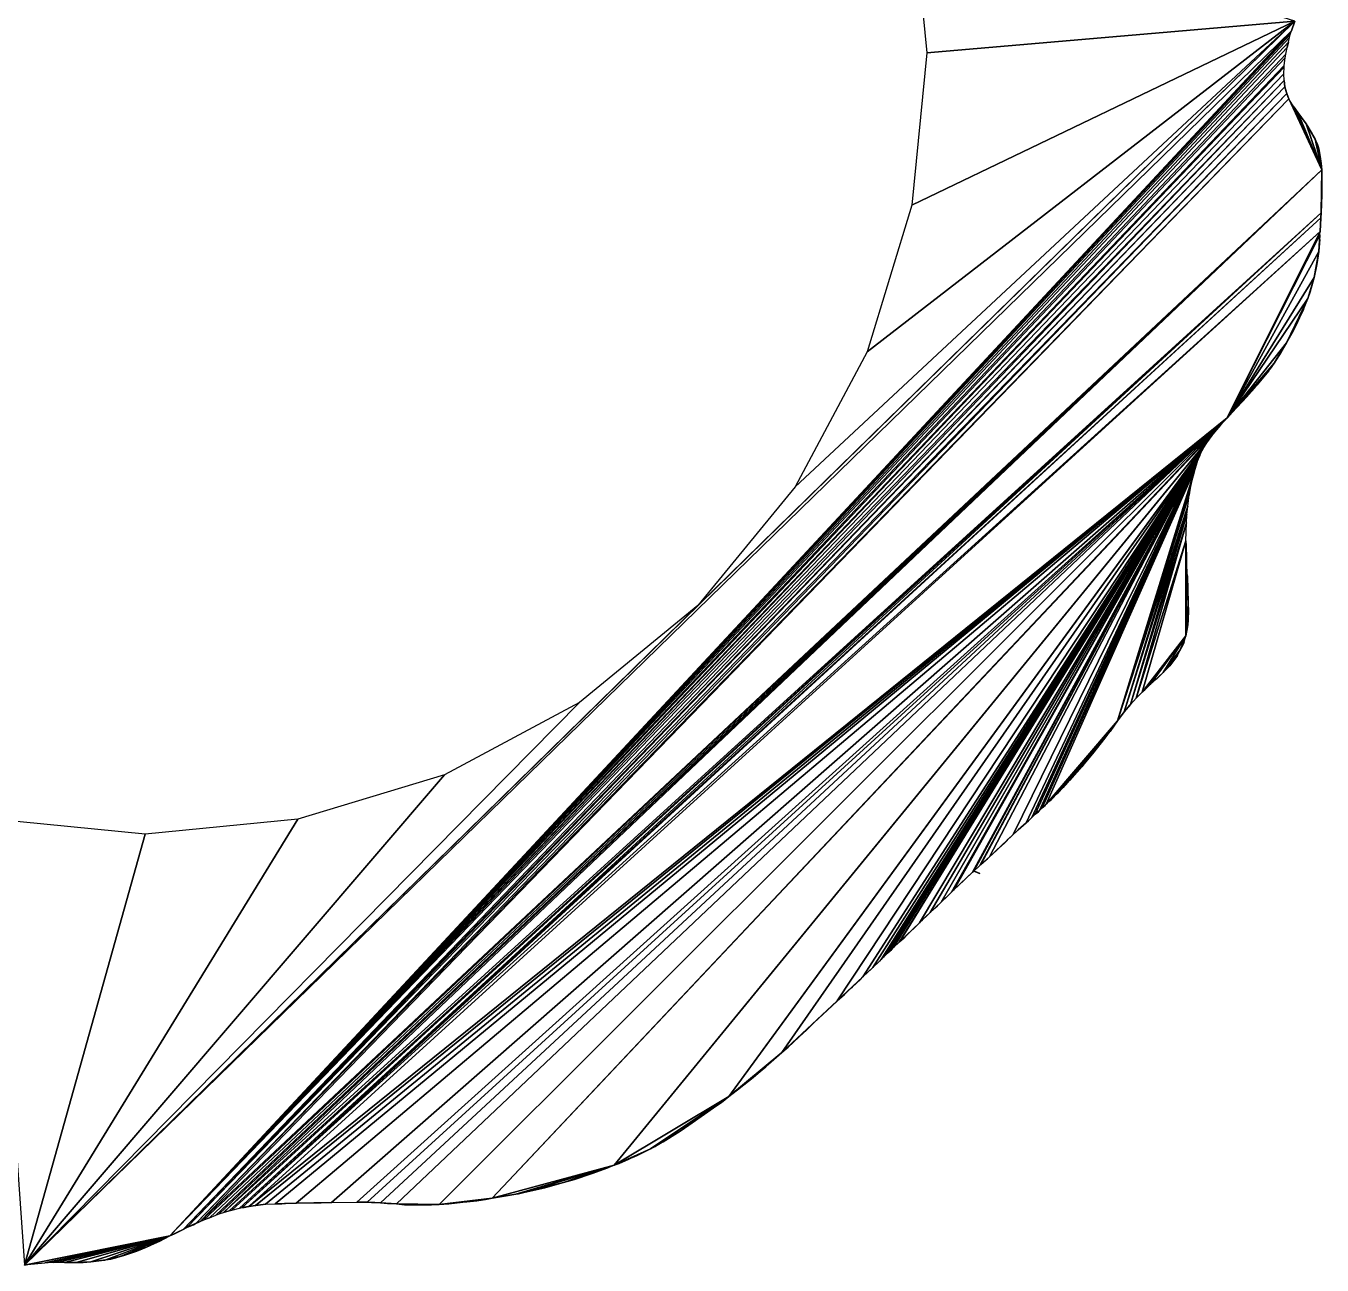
# Model space of a CAD drawing. Extents: x -96 to 94, y -97 to 94.
# Drawn here: x -9.5 to 93.4, y -96.2 to 2.1 of the extents above; entities that cross this region are included whole.
import ezdxf

# ---------------------------------------------------------------- set-up
doc = ezdxf.new("R2010")
doc.units = 0

msp = doc.modelspace()

# ---------------------------------------------------------------- linework, layer by layer
for points in [[(91.19, 2.52, 86), (60.81, 12.1, 86), (62, 0, 86)], [(-9.59, -96.18, 86), (90.93, 1.74, 86), (91.19, 2.52, 86)], [(-9.59, -96.18, 86), (91.19, 2.52, 86), (43.84, -43.84, 86)], [(91.19, 2.52, 86), (51.55, -34.45, 86), (43.84, -43.84, 86)], [(91.19, 2.52, 86), (57.28, -23.73, 86), (51.55, -34.45, 86)], [(91.19, 2.52, 86), (60.81, -12.1, 86), (57.28, -23.73, 86)], [(91.19, 2.52, 86), (62, 0, 86), (60.81, -12.1, 86)], [(90.93, 1.74, 86), (91.11, 2.28, 86), (91.19, 2.52, 86)], [(-9.59, -96.18, 86), (1.95, -93.87, 86), (90.93, 1.74, 86)], [(1.95, -93.87, 86), (90.89, 1.62, 86), (90.93, 1.74, 86)], [(1.95, -93.87, 86), (90.84, 1.46, 86), (90.89, 1.62, 86)], [(1.95, -93.87, 86), (90.78, 1.22, 86), (90.84, 1.46, 86)], [(1.95, -93.87, 86), (90.69, 0.85, 86), (90.78, 1.22, 86)], [(1.95, -93.87, 86), (90.59, 0.42, 86), (90.69, 0.85, 86)], [(1.95, -93.87, 86), (90.48, -0.1, 86), (90.59, 0.42, 86)], [(90.59, 0.42, 86), (90.65, 0.67, 86), (90.69, 0.85, 86)], [(1.95, -93.87, 86), (90.43, -0.4, 86), (90.48, -0.1, 86)], [(1.95, -93.87, 86), (90.36, -1, 86), (90.43, -0.4, 86)], [(1.95, -93.87, 86), (90.35, -1.15, 86), (90.36, -1, 86)], [(1.95, -93.87, 86), (90.32, -1.67, 86), (90.35, -1.15, 86)], [(1.95, -93.87, 86), (90.34, -2.19, 86), (90.32, -1.67, 86)], [(1.95, -93.87, 86), (2.99, -93.36, 86), (90.34, -2.19, 86)], [(2.99, -93.36, 86), (90.41, -2.71, 86), (90.34, -2.19, 86)], [(2.99, -93.36, 86), (3.29, -93.21, 86), (90.41, -2.71, 86)], [(3.29, -93.21, 86), (90.55, -3.23, 86), (90.41, -2.71, 86)], [(90.41, -2.71, 86), (90.37, -2.41, 86), (90.34, -2.19, 86)], [(90.55, -3.23, 86), (90.51, -3.08, 86), (90.41, -2.71, 86)], [(3.29, -93.21, 86), (4.04, -92.86, 86), (90.55, -3.23, 86)], [(4.04, -92.86, 86), (90.72, -3.65, 86), (90.55, -3.23, 86)], [(4.04, -92.86, 86), (4.34, -92.72, 86), (90.72, -3.65, 86)], [(4.34, -92.72, 86), (93.34, -9.28, 86), (90.72, -3.65, 86)], [(90.72, -3.65, 86), (90.68, -3.54, 86), (90.55, -3.23, 86)], [(93.34, -9.28, 86), (90.77, -3.76, 86), (90.72, -3.65, 86)], [(93.34, -9.28, 86), (91.12, -4.29, 86), (90.77, -3.76, 86)], [(91.43, -4.74, 86), (91.34, -4.61, 86), (91.12, -4.29, 86)], [(93.34, -9.28, 86), (91.43, -4.74, 86), (91.12, -4.29, 86)], [(92.1, -5.65, 86), (91.83, -5.26, 86), (91.43, -4.74, 86)], [(93.34, -9.28, 86), (92.1, -5.65, 86), (91.43, -4.74, 86)], [(92.82, -6.85, 86), (92.24, -5.84, 86), (92.1, -5.65, 86)], [(93.34, -9.28, 86), (92.82, -6.85, 86), (92.1, -5.65, 86)], [(92.82, -6.85, 86), (92.58, -6.37, 86), (92.24, -5.84, 86)], [(93.07, -7.52, 86), (92.96, -7.19, 86), (92.82, -6.85, 86)], [(93.34, -9.28, 86), (93.07, -7.52, 86), (92.82, -6.85, 86)], [(93.07, -7.52, 86), (93.04, -7.41, 86), (92.96, -7.19, 86)], [(93.22, -8.23, 86), (93.1, -7.63, 86), (93.07, -7.52, 86)], [(93.34, -9.28, 86), (93.22, -8.23, 86), (93.07, -7.52, 86)], [(93.22, -8.23, 86), (93.18, -7.93, 86), (93.1, -7.63, 86)], [(93.29, -8.79, 86), (93.27, -8.44, 86), (93.22, -8.23, 86)], [(93.34, -9.28, 86), (93.29, -8.79, 86), (93.22, -8.23, 86)], [(93.34, -9.28, 86), (93.32, -8.98, 86), (93.29, -8.79, 86)], [(4.34, -92.72, 86), (4.63, -92.6, 86), (93.34, -9.28, 86)], [(4.63, -92.6, 86), (5.08, -92.42, 86), (93.34, -9.28, 86)], [(5.08, -92.42, 86), (5.6, -92.21, 86), (93.34, -9.28, 86)], [(5.6, -92.21, 86), (5.87, -92.12, 86), (93.34, -9.28, 86)], [(5.87, -92.12, 86), (6.21, -92.01, 86), (93.34, -9.28, 86)], [(6.21, -92.01, 86), (93.29, -12.71, 86), (93.34, -9.28, 86)], [(93.29, -12.71, 86), (93.35, -10.54, 86), (93.34, -9.28, 86)], [(93.35, -9.93, 86), (93.34, -9.5, 86), (93.34, -9.28, 86)], [(93.35, -10.54, 86), (93.35, -9.93, 86), (93.34, -9.28, 86)], [(93.35, -10.54, 86), (93.36, -10.24, 86), (93.35, -9.93, 86)], [(93.29, -12.71, 86), (93.35, -11.21, 86), (93.35, -10.54, 86)], [(93.29, -12.71, 86), (93.35, -11.28, 86), (93.35, -11.21, 86)], [(93.29, -12.71, 86), (93.32, -12.32, 86), (93.35, -11.28, 86)], [(93.35, -11.21, 86), (93.35, -11.06, 86), (93.35, -10.54, 86)], [(6.21, -92.01, 86), (6.65, -91.87, 86), (93.29, -12.71, 86)], [(6.65, -91.87, 86), (6.86, -91.81, 86), (93.29, -12.71, 86)], [(6.86, -91.81, 86), (7.47, -91.66, 86), (93.29, -12.71, 86)], [(7.47, -91.66, 86), (93.27, -13.09, 86), (93.29, -12.71, 86)], [(7.47, -91.66, 86), (7.69, -91.62, 86), (93.27, -13.09, 86)], [(7.69, -91.62, 86), (93.21, -14.19, 86), (93.27, -13.09, 86)], [(93.21, -14.19, 86), (93.24, -13.66, 86), (93.27, -13.09, 86)], [(93.27, -13.09, 86), (93.28, -12.97, 86), (93.29, -12.71, 86)], [(7.69, -91.62, 86), (8.21, -91.53, 86), (93.21, -14.19, 86)], [(8.21, -91.53, 86), (85.82, -28.97, 86), (93.21, -14.19, 86)], [(85.82, -28.97, 86), (93.19, -14.44, 86), (93.21, -14.19, 86)], [(93.21, -14.19, 86), (93.24, -13.86, 86), (93.24, -13.66, 86)], [(85.82, -28.97, 86), (93.1, -15.76, 86), (93.19, -14.44, 86)], [(93.1, -15.76, 86), (93.18, -14.81, 86), (93.19, -14.44, 86)], [(93.1, -15.76, 86), (93.12, -15.61, 86), (93.18, -14.81, 86)], [(85.82, -28.97, 86), (92.73, -17.84, 86), (93.1, -15.76, 86)], [(92.73, -17.84, 86), (92.95, -16.8, 86), (93.1, -15.76, 86)], [(92.95, -16.8, 86), (93.02, -16.37, 86), (93.1, -15.76, 86)], [(92.73, -17.84, 86), (92.74, -17.82, 86), (92.95, -16.8, 86)], [(85.82, -28.97, 86), (92.23, -19.49, 86), (92.73, -17.84, 86)], [(92.23, -19.49, 86), (92.49, -18.68, 86), (92.73, -17.84, 86)], [(92.49, -18.68, 86), (92.73, -17.85, 86), (92.73, -17.84, 86)], [(85.82, -28.97, 86), (90.53, -23.01, 86), (92.23, -19.49, 86)], [(90.53, -23.01, 86), (91.57, -21.04, 86), (92.23, -19.49, 86)], [(91.57, -21.04, 86), (91.88, -20.37, 86), (92.23, -19.49, 86)], [(92.23, -19.49, 86), (92.43, -18.89, 86), (92.49, -18.68, 86)], [(92.23, -19.49, 86), (92.33, -19.2, 86), (92.43, -18.89, 86)], [(91.57, -21.04, 86), (91.85, -20.43, 86), (91.88, -20.37, 86)], [(90.53, -23.01, 86), (91.06, -22.09, 86), (91.57, -21.04, 86)], [(91.06, -22.09, 86), (91.44, -21.35, 86), (91.57, -21.04, 86)], [(91.06, -22.09, 86), (91.21, -21.81, 86), (91.44, -21.35, 86)], [(90.53, -23.01, 86), (90.65, -22.82, 86), (91.06, -22.09, 86)], [(85.82, -28.97, 86), (89.56, -24.63, 86), (90.53, -23.01, 86)], [(89.56, -24.63, 86), (90.12, -23.75, 86), (90.53, -23.01, 86)], [(90.12, -23.75, 86), (90.21, -23.6, 86), (90.53, -23.01, 86)], [(85.82, -28.97, 86), (89.24, -25.08, 86), (89.56, -24.63, 86)], [(89.24, -25.08, 86), (89.38, -24.89, 86), (89.56, -24.63, 86)], [(89.56, -24.63, 86), (89.7, -24.43, 86), (90.12, -23.75, 86)], [(85.82, -28.97, 86), (89.13, -25.23, 86), (89.24, -25.08, 86)], [(85.82, -28.97, 86), (88.18, -26.38, 86), (89.13, -25.23, 86)], [(88.18, -26.38, 86), (88.48, -26.05, 86), (89.13, -25.23, 86)], [(85.82, -28.97, 86), (88.03, -26.58, 86), (88.18, -26.38, 86)], [(85.82, -28.97, 86), (87.53, -27.13, 86), (88.03, -26.58, 86)], [(85.82, -28.97, 86), (87.41, -27.28, 86), (87.53, -27.13, 86)], [(8.21, -91.53, 86), (8.73, -91.45, 86), (85.82, -28.97, 86)], [(8.73, -91.45, 86), (9.53, -91.36, 86), (85.82, -28.97, 86)], [(9.53, -91.36, 86), (10.3, -91.31, 86), (85.82, -28.97, 86)], [(10.3, -91.31, 86), (11.96, -91.26, 86), (85.82, -28.97, 86)], [(11.96, -91.26, 86), (14.78, -91.21, 86), (85.82, -28.97, 86)], [(14.78, -91.21, 86), (16.78, -91.19, 86), (85.82, -28.97, 86)], [(16.78, -91.19, 86), (17.61, -91.19, 86), (85.82, -28.97, 86)], [(17.61, -91.19, 86), (18.65, -91.24, 86), (85.82, -28.97, 86)], [(18.65, -91.24, 86), (19.93, -91.33, 86), (85.82, -28.97, 86)], [(19.93, -91.33, 86), (23.31, -91.37, 86), (85.82, -28.97, 86)], [(23.31, -91.37, 86), (27.52, -90.87, 86), (85.82, -28.97, 86)], [(27.52, -90.87, 86), (85.29, -29.55, 86), (85.82, -28.97, 86)], [(27.52, -90.87, 86), (84.83, -30.09, 86), (85.29, -29.55, 86)], [(84.83, -30.09, 86), (85.18, -29.68, 86), (85.29, -29.55, 86)], [(27.52, -90.87, 86), (37.2, -88.26, 86), (84.83, -30.09, 86)], [(37.2, -88.26, 86), (84.6, -30.37, 86), (84.83, -30.09, 86)], [(37.2, -88.26, 86), (46.3, -82.8, 86), (84.6, -30.37, 86)], [(46.3, -82.8, 86), (84.24, -30.87, 86), (84.6, -30.37, 86)], [(46.3, -82.8, 86), (84.22, -30.9, 86), (84.24, -30.87, 86)], [(46.3, -82.8, 86), (50.51, -79.31, 86), (84.22, -30.9, 86)], [(50.51, -79.31, 86), (54.89, -75.22, 86), (84.22, -30.9, 86)], [(54.89, -75.22, 86), (56.93, -73.31, 86), (84.22, -30.9, 86)], [(56.93, -73.31, 86), (57.73, -72.56, 86), (84.22, -30.9, 86)], [(57.73, -72.56, 86), (58.39, -71.93, 86), (84.22, -30.9, 86)], [(58.39, -71.93, 86), (58.57, -71.76, 86), (84.22, -30.9, 86)], [(58.57, -71.76, 86), (58.89, -71.44, 86), (84.22, -30.9, 86)], [(58.89, -71.44, 86), (59.06, -71.27, 86), (84.22, -30.9, 86)], [(59.06, -71.27, 86), (59.37, -70.99, 86), (84.22, -30.9, 86)], [(59.37, -70.99, 86), (84.17, -30.98, 86), (84.22, -30.9, 86)], [(59.37, -70.99, 86), (59.8, -70.57, 86), (84.17, -30.98, 86)], [(59.8, -70.57, 86), (83.91, -31.41, 86), (84.17, -30.98, 86)], [(59.8, -70.57, 86), (59.86, -70.52, 86), (83.91, -31.41, 86)], [(59.86, -70.52, 86), (61.41, -69.02, 86), (83.91, -31.41, 86)], [(61.41, -69.02, 86), (62.27, -68.21, 86), (83.91, -31.41, 86)], [(62.27, -68.21, 86), (63.13, -67.39, 86), (83.91, -31.41, 86)], [(63.13, -67.39, 86), (83.88, -31.46, 86), (83.91, -31.41, 86)], [(63.13, -67.39, 86), (63.95, -66.59, 86), (83.88, -31.46, 86)], [(63.95, -66.59, 86), (64.16, -66.39, 86), (83.88, -31.46, 86)], [(64.16, -66.39, 86), (65.63, -65.02, 86), (83.88, -31.46, 86)], [(65.63, -65.02, 86), (65.73, -64.92, 86), (83.88, -31.46, 86)], [(65.73, -64.92, 86), (66.21, -64.47, 86), (83.88, -31.46, 86)], [(66.21, -64.47, 86), (66.29, -64.39, 86), (83.88, -31.46, 86)], [(66.29, -64.39, 86), (66.97, -63.79, 86), (83.88, -31.46, 86)], [(66.97, -63.79, 86), (68.84, -62.02, 86), (83.88, -31.46, 86)], [(68.84, -62.02, 86), (69.88, -61.09, 86), (83.88, -31.46, 86)], [(69.88, -61.09, 86), (70.34, -60.67, 86), (83.88, -31.46, 86)], [(70.34, -60.67, 86), (70.6, -60.41, 86), (83.88, -31.46, 86)], [(70.6, -60.41, 86), (83.66, -31.94, 86), (83.88, -31.46, 86)], [(84.17, -30.98, 86), (84.21, -30.92, 86), (84.22, -30.9, 86)], [(70.6, -60.41, 86), (70.94, -60.12, 86), (83.66, -31.94, 86)], [(70.94, -60.12, 86), (83.46, -32.46, 86), (83.66, -31.94, 86)], [(70.94, -60.12, 86), (71.16, -59.91, 86), (83.46, -32.46, 86)], [(71.16, -59.91, 86), (83.29, -32.98, 86), (83.46, -32.46, 86)], [(83.29, -32.98, 86), (83.36, -32.77, 86), (83.46, -32.46, 86)], [(71.16, -59.91, 86), (71.47, -59.62, 86), (83.29, -32.98, 86)], [(71.47, -59.62, 86), (77.12, -53.01, 86), (83.29, -32.98, 86)], [(77.12, -53.01, 86), (83.2, -33.28, 86), (83.29, -32.98, 86)], [(77.12, -53.01, 86), (83, -34.03, 86), (83.2, -33.28, 86)], [(83, -34.03, 86), (83.09, -33.72, 86), (83.2, -33.28, 86)], [(77.12, -53.01, 86), (82.9, -34.55, 86), (83, -34.03, 86)], [(77.12, -53.01, 86), (82.81, -35.07, 86), (82.9, -34.55, 86)], [(82.81, -35.07, 86), (82.86, -34.76, 86), (82.9, -34.55, 86)], [(82.9, -34.55, 86), (82.95, -34.33, 86), (83, -34.03, 86)], [(77.12, -53.01, 86), (82.7, -35.96, 86), (82.81, -35.07, 86)], [(77.12, -53.01, 86), (77.67, -52.29, 86), (82.7, -35.96, 86)], [(77.67, -52.29, 86), (82.62, -36.64, 86), (82.7, -35.96, 86)], [(77.67, -52.29, 86), (78.15, -51.7, 86), (82.62, -36.64, 86)], [(78.15, -51.7, 86), (82.59, -37.3, 86), (82.62, -36.64, 86)], [(78.15, -51.7, 86), (78.62, -51.19, 86), (82.59, -37.3, 86)], [(78.62, -51.19, 86), (82.56, -38.72, 86), (82.59, -37.3, 86)], [(78.62, -51.19, 86), (79.08, -50.73, 86), (82.56, -38.72, 86)], [(79.08, -50.73, 86), (82.56, -46.25, 86), (82.56, -38.72, 86)], [(82.59, -40.29, 86), (82.57, -38.94, 86), (82.56, -38.72, 86)], [(82.56, -46.25, 86), (82.59, -40.29, 86), (82.56, -38.72, 86)], [(82.59, -40.29, 86), (82.59, -39.95, 86), (82.57, -38.94, 86)], [(82.56, -46.25, 86), (82.61, -40.65, 86), (82.59, -40.29, 86)], [(82.56, -46.25, 86), (82.74, -43.74, 86), (82.61, -40.65, 86)], [(82.74, -43.74, 86), (82.61, -40.75, 86), (82.61, -40.65, 86)], [(82.74, -43.74, 86), (82.67, -41.51, 86), (82.61, -40.75, 86)], [(82.74, -43.74, 86), (82.75, -43.42, 86), (82.67, -41.51, 86)], [(-9.59, -96.18, 86), (43.84, -43.84, 86), (34.45, -51.55, 86)], [(82.56, -46.25, 86), (82.74, -44.99, 86), (82.74, -43.74, 86)], [(82.75, -44.25, 86), (82.75, -43.94, 86), (82.74, -43.74, 86)], [(82.74, -44.99, 86), (82.75, -44.25, 86), (82.74, -43.74, 86)], [(82.56, -46.25, 86), (82.7, -45.38, 86), (82.74, -44.99, 86)], [(82.7, -45.38, 86), (82.73, -45.19, 86), (82.74, -44.99, 86)], [(82.74, -44.99, 86), (82.75, -44.46, 86), (82.75, -44.25, 86)], [(79.08, -50.73, 86), (79.19, -50.62, 86), (82.56, -46.25, 86)], [(79.19, -50.62, 86), (79.71, -50.12, 86), (82.56, -46.25, 86)], [(79.71, -50.12, 86), (80.76, -49.16, 86), (82.56, -46.25, 86)], [(80.76, -49.16, 86), (82.11, -47.38, 86), (82.56, -46.25, 86)], [(82.11, -47.38, 86), (82.41, -46.78, 86), (82.56, -46.25, 86)], [(82.56, -46.25, 86), (82.67, -45.74, 86), (82.7, -45.38, 86)], [(82.11, -47.38, 86), (82.28, -47.07, 86), (82.41, -46.78, 86)], [(80.76, -49.16, 86), (81.28, -48.64, 86), (82.11, -47.38, 86)], [(81.28, -48.64, 86), (81.88, -47.83, 86), (82.11, -47.38, 86)], [(81.28, -48.64, 86), (81.69, -48.12, 86), (81.88, -47.83, 86)], [(79.71, -50.12, 86), (80.23, -49.67, 86), (80.76, -49.16, 86)], [(80.23, -49.67, 86), (80.24, -49.66, 86), (80.76, -49.16, 86)], [(80.76, -49.16, 86), (81.28, -48.64, 86), (81.28, -48.64, 86)], [(81.28, -48.64, 86), (81.28, -48.64, 86), (81.28, -48.64, 86)], [(79.19, -50.62, 86), (79.29, -50.53, 86), (79.71, -50.12, 86)], [(78.62, -51.19, 86), (78.9, -50.92, 86), (79.08, -50.73, 86)], [(-9.59, -96.18, 86), (34.45, -51.55, 86), (23.73, -57.28, 86)], [(77.12, -53.01, 86), (77.28, -52.81, 86), (77.67, -52.29, 86)], [(77.67, -52.29, 86), (78.1, -51.77, 86), (78.15, -51.7, 86)], [(71.47, -59.62, 86), (71.69, -59.4, 86), (77.12, -53.01, 86)], [(71.69, -59.4, 86), (72.28, -58.82, 86), (77.12, -53.01, 86)], [(72.28, -58.82, 86), (72.81, -58.29, 86), (77.12, -53.01, 86)], [(72.81, -58.29, 86), (74.49, -56.4, 86), (77.12, -53.01, 86)], [(74.49, -56.4, 86), (76.12, -54.38, 86), (77.12, -53.01, 86)], [(76.12, -54.38, 86), (76.54, -53.86, 86), (77.12, -53.01, 86)], [(76.54, -53.86, 86), (76.89, -53.35, 86), (77.12, -53.01, 86)], [(74.49, -56.4, 86), (75.25, -55.49, 86), (76.12, -54.38, 86)], [(75.25, -55.49, 86), (75.75, -54.89, 86), (76.12, -54.38, 86)], [(74.49, -56.4, 86), (74.88, -55.95, 86), (75.25, -55.49, 86)], [(72.81, -58.29, 86), (73.31, -57.73, 86), (74.49, -56.4, 86)], [(73.31, -57.73, 86), (74.29, -56.65, 86), (74.49, -56.4, 86)], [(74.29, -56.65, 86), (74.47, -56.44, 86), (74.49, -56.4, 86)], [(-9.59, -96.18, 86), (23.73, -57.28, 86), (12.1, -60.81, 86)], [(73.31, -57.73, 86), (73.42, -57.63, 86), (74.29, -56.65, 86)], [(73.42, -57.63, 86), (73.98, -57, 86), (74.29, -56.65, 86)], [(72.28, -58.82, 86), (72.41, -58.71, 86), (72.81, -58.29, 86)], [(72.41, -58.71, 86), (72.51, -58.61, 86), (72.81, -58.29, 86)], [(72.81, -58.29, 86), (72.93, -58.18, 86), (73.31, -57.73, 86)], [(72.93, -58.18, 86), (73.03, -58.07, 86), (73.31, -57.73, 86)], [(71.16, -59.91, 86), (71.38, -59.72, 86), (71.47, -59.62, 86)], [(71.69, -59.4, 86), (71.88, -59.24, 86), (72.28, -58.82, 86)], [(71.88, -59.24, 86), (71.97, -59.16, 86), (72.28, -58.82, 86)], [(69.88, -61.09, 86), (70.07, -60.93, 86), (70.34, -60.67, 86)], [(70.6, -60.41, 86), (70.85, -60.22, 86), (70.94, -60.12, 86)], [(-9.59, -96.18, 86), (0, -62, 86), (-12.1, -60.81, 86)], [(-9.59, -96.18, 86), (12.1, -60.81, 86), (0, -62, 86)], [(68.84, -62.02, 86), (69.25, -61.66, 86), (69.88, -61.09, 86)], [(68.84, -62.02, 86), (68.9, -61.97, 86), (69.25, -61.66, 86)], [(69.25, -61.66, 86), (69.52, -61.42, 86), (69.88, -61.09, 86)], [(66.97, -63.79, 86), (67.21, -63.57, 86), (68.84, -62.02, 86)], [(67.21, -63.57, 86), (67.69, -63.14, 86), (68.84, -62.02, 86)], [(67.69, -63.14, 86), (68.45, -62.39, 86), (68.84, -62.02, 86)], [(67.69, -63.14, 86), (68.19, -62.67, 86), (68.45, -62.39, 86)], [(68.19, -62.67, 86), (68.35, -62.51, 86), (68.45, -62.39, 86)], [(67.21, -63.57, 86), (67.55, -63.27, 86), (67.69, -63.14, 86)], [(66.29, -64.39, 86), (66.7, -64.03, 86), (66.97, -63.79, 86)], [(66.7, -64.03, 86), (66.82, -63.94, 86), (66.97, -63.79, 86)], [(64.16, -66.39, 86), (64.23, -66.33, 86), (65.63, -65.02, 86)], [(64.23, -66.33, 86), (64.46, -66.12, 86), (65.63, -65.02, 86)], [(65.63, -65.02, 86), (65.7, -64.96, 86), (65.73, -64.92, 86)], [(66.22, -65.12, 85.19), (65.98, -65.02, 85.6), (65.73, -64.92, 86)], [(66.22, -65.12, 85.19), (65.73, -64.92, 86), (65.73, -64.92, 86)], [(63.13, -67.39, 86), (63.65, -66.9, 86), (63.95, -66.59, 86)], [(63.95, -66.59, 86), (64.05, -66.5, 86), (64.16, -66.39, 86)], [(62.27, -68.21, 86), (62.84, -67.67, 86), (63.13, -67.39, 86)], [(62.27, -68.21, 86), (62.63, -67.87, 86), (62.84, -67.67, 86)], [(62.84, -67.67, 86), (63.08, -67.44, 86), (63.13, -67.39, 86)], [(61.41, -69.02, 86), (61.51, -68.93, 86), (62.27, -68.21, 86)], [(61.51, -68.93, 86), (61.67, -68.8, 86), (62.27, -68.21, 86)], [(61.67, -68.8, 86), (62.01, -68.47, 86), (62.27, -68.21, 86)], [(59.86, -70.52, 86), (60.28, -70.13, 86), (61.41, -69.02, 86)], [(60.28, -70.13, 86), (60.85, -69.57, 86), (61.41, -69.02, 86)], [(60.28, -70.13, 86), (60.81, -69.61, 86), (60.85, -69.57, 86)], [(59.86, -70.52, 86), (60.17, -70.24, 86), (60.28, -70.13, 86)], [(57.73, -72.56, 86), (58.24, -72.08, 86), (58.39, -71.93, 86)], [(58.24, -72.08, 86), (58.29, -72.03, 86), (58.39, -71.93, 86)], [(58.57, -71.76, 86), (58.73, -71.6, 86), (58.89, -71.44, 86)], [(59.06, -71.27, 86), (59.2, -71.16, 86), (59.37, -70.99, 86)], [(56.93, -73.31, 86), (56.98, -73.27, 86), (57.73, -72.56, 86)], [(56.98, -73.27, 86), (57.62, -72.67, 86), (57.73, -72.56, 86)], [(54.89, -75.22, 86), (55.94, -74.25, 86), (56.93, -73.31, 86)], [(55.94, -74.25, 86), (56.1, -74.1, 86), (56.93, -73.31, 86)], [(56.1, -74.1, 86), (56.73, -73.51, 86), (56.93, -73.31, 86)], [(54.89, -75.22, 86), (55.46, -74.7, 86), (55.94, -74.25, 86)], [(50.51, -79.31, 86), (53.04, -76.95, 86), (54.89, -75.22, 86)], [(53.04, -76.95, 86), (54.88, -75.23, 86), (54.89, -75.22, 86)], [(53.04, -76.95, 86), (54.11, -75.96, 86), (54.88, -75.23, 86)], [(53.04, -76.95, 86), (53.41, -76.61, 86), (54.11, -75.96, 86)], [(54.11, -75.96, 86), (54.24, -75.85, 86), (54.88, -75.23, 86)], [(54.88, -75.23, 86), (54.89, -75.23, 86), (54.89, -75.22, 86)], [(50.51, -79.31, 86), (51.91, -78.04, 86), (53.04, -76.95, 86)], [(51.91, -78.04, 86), (52.18, -77.78, 86), (53.04, -76.95, 86)], [(52.18, -77.78, 86), (52.45, -77.53, 86), (53.04, -76.95, 86)], [(50.51, -79.31, 86), (51, -78.88, 86), (51.91, -78.04, 86)], [(51, -78.88, 86), (51.85, -78.09, 86), (51.91, -78.04, 86)], [(51.91, -78.04, 86), (52.16, -77.8, 86), (52.18, -77.78, 86)], [(46.3, -82.8, 86), (47.48, -81.88, 86), (50.51, -79.31, 86)], [(47.48, -81.88, 86), (48.4, -81.14, 86), (50.51, -79.31, 86)], [(48.4, -81.14, 86), (48.48, -81.07, 86), (50.51, -79.31, 86)], [(48.48, -81.07, 86), (49.22, -80.46, 86), (50.51, -79.31, 86)], [(47.48, -81.88, 86), (48.09, -81.4, 86), (48.4, -81.14, 86)], [(46.3, -82.8, 86), (47.21, -82.1, 86), (47.48, -81.88, 86)], [(47.21, -82.1, 86), (47.31, -82.02, 86), (47.48, -81.88, 86)], [(37.2, -88.26, 86), (40.08, -86.95, 86), (46.3, -82.8, 86)], [(40.08, -86.95, 86), (42.44, -85.55, 86), (46.3, -82.8, 86)], [(42.44, -85.55, 86), (45.33, -83.53, 86), (46.3, -82.8, 86)], [(45.33, -83.53, 86), (45.71, -83.27, 86), (46.3, -82.8, 86)], [(45.71, -83.27, 86), (46, -83.05, 86), (46.3, -82.8, 86)], [(42.44, -85.55, 86), (43.13, -85.08, 86), (45.33, -83.53, 86)], [(40.08, -86.95, 86), (40.61, -86.66, 86), (42.44, -85.55, 86)], [(40.61, -86.66, 86), (41.09, -86.39, 86), (42.44, -85.55, 86)], [(37.2, -88.26, 86), (37.59, -88.11, 86), (40.08, -86.95, 86)], [(37.59, -88.11, 86), (38.58, -87.68, 86), (40.08, -86.95, 86)], [(38.58, -87.68, 86), (38.79, -87.59, 86), (40.08, -86.95, 86)], [(38.79, -87.59, 86), (39.07, -87.46, 86), (40.08, -86.95, 86)], [(40.08, -86.95, 86), (40.44, -86.76, 86), (40.61, -86.66, 86)], [(27.52, -90.87, 86), (29.39, -90.56, 86), (37.2, -88.26, 86)], [(29.39, -90.56, 86), (30.13, -90.4, 86), (37.2, -88.26, 86)], [(30.13, -90.4, 86), (33.19, -89.64, 86), (37.2, -88.26, 86)], [(33.19, -89.64, 86), (36.81, -88.41, 86), (37.2, -88.26, 86)], [(33.19, -89.64, 86), (35.44, -88.92, 86), (36.81, -88.41, 86)], [(35.44, -88.92, 86), (36.7, -88.46, 86), (36.81, -88.41, 86)], [(36.81, -88.41, 86), (36.92, -88.37, 86), (37.2, -88.26, 86)], [(37.2, -88.26, 86), (37.43, -88.18, 86), (37.59, -88.11, 86)], [(37.59, -88.11, 86), (38.36, -87.78, 86), (38.58, -87.68, 86)], [(33.19, -89.64, 86), (34.04, -89.38, 86), (35.44, -88.92, 86)], [(29.39, -90.56, 86), (29.61, -90.52, 86), (30.13, -90.4, 86)], [(29.61, -90.52, 86), (29.93, -90.46, 86), (30.13, -90.4, 86)], [(30.13, -90.4, 86), (30.74, -90.25, 86), (33.19, -89.64, 86)], [(30.74, -90.25, 86), (31.7, -90.05, 86), (33.19, -89.64, 86)], [(31.7, -90.05, 86), (32.44, -89.85, 86), (33.19, -89.64, 86)], [(8.21, -91.53, 86), (8.54, -91.48, 86), (8.73, -91.45, 86)], [(8.73, -91.45, 86), (8.95, -91.43, 86), (9.53, -91.36, 86)], [(10.3, -91.31, 86), (11.04, -91.3, 86), (11.96, -91.26, 86)], [(10.3, -91.31, 86), (10.61, -91.31, 86), (11.04, -91.3, 86)], [(10.61, -91.31, 86), (10.82, -91.31, 86), (11.04, -91.3, 86)], [(11.04, -91.3, 86), (11.65, -91.28, 86), (11.96, -91.26, 86)], [(11.96, -91.26, 86), (13.95, -91.23, 86), (14.78, -91.21, 86)], [(11.96, -91.26, 86), (13.36, -91.24, 86), (13.95, -91.23, 86)], [(11.96, -91.26, 86), (13.11, -91.25, 86), (13.36, -91.24, 86)], [(13.36, -91.24, 86), (13.43, -91.24, 86), (13.95, -91.23, 86)], [(13.43, -91.24, 86), (13.87, -91.23, 86), (13.95, -91.23, 86)], [(13.95, -91.23, 86), (14.71, -91.22, 86), (14.78, -91.21, 86)], [(16.78, -91.19, 86), (17.39, -91.2, 86), (17.61, -91.19, 86)], [(17.61, -91.19, 86), (17.95, -91.22, 86), (18.22, -91.22, 86)], [(17.61, -91.19, 86), (18.22, -91.22, 86), (18.65, -91.24, 86)], [(18.65, -91.24, 86), (19.22, -91.29, 86), (19.93, -91.33, 86)], [(19.93, -91.33, 86), (20.57, -91.39, 86), (20.77, -91.4, 86)], [(19.93, -91.33, 86), (20.77, -91.4, 86), (23.31, -91.37, 86)], [(20.77, -91.4, 86), (22.7, -91.41, 86), (23.31, -91.37, 86)], [(23.31, -91.37, 86), (25.18, -91.19, 86), (27.52, -90.87, 86)], [(23.31, -91.37, 86), (24.09, -91.31, 86), (25.18, -91.19, 86)], [(25.18, -91.19, 86), (25.5, -91.16, 86), (27.52, -90.87, 86)], [(25.5, -91.16, 86), (26.29, -91.07, 86), (27.52, -90.87, 86)], [(26.29, -91.07, 86), (27, -90.97, 86), (27.52, -90.87, 86)], [(27.52, -90.87, 86), (28.78, -90.67, 86), (29.39, -90.56, 86)], [(4.63, -92.6, 86), (4.93, -92.48, 86), (5.08, -92.42, 86)], [(6.21, -92.01, 86), (6.48, -91.93, 86), (6.65, -91.87, 86)], [(7.69, -91.62, 86), (7.84, -91.6, 86), (8.21, -91.53, 86)], [(7.84, -91.6, 86), (7.97, -91.58, 86), (8.21, -91.53, 86)], [(1.95, -93.87, 86), (2.32, -93.7, 86), (2.99, -93.36, 86)], [(3.29, -93.21, 86), (3.81, -92.98, 86), (4.04, -92.86, 86)], [(4.04, -92.86, 86), (4.19, -92.8, 86), (4.34, -92.72, 86)], [(-9.59, -96.18, 86), (-9.35, -96.13, 86), (1.95, -93.87, 86)], [(-9.35, -96.13, 86), (-7.97, -95.99, 86), (1.95, -93.87, 86)], [(-7.97, -95.99, 86), (-7.44, -95.96, 86), (1.95, -93.87, 86)], [(-7.44, -95.96, 86), (-6.92, -95.96, 86), (1.95, -93.87, 86)], [(-6.92, -95.96, 86), (-6.4, -95.97, 86), (1.95, -93.87, 86)], [(-6.4, -95.97, 86), (-5.48, -95.98, 86), (1.95, -93.87, 86)], [(-5.48, -95.98, 86), (-4.31, -95.93, 86), (1.95, -93.87, 86)], [(-4.31, -95.93, 86), (-3.13, -95.77, 86), (1.95, -93.87, 86)], [(-3.13, -95.77, 86), (-1.99, -95.49, 86), (1.95, -93.87, 86)], [(-1.99, -95.49, 86), (0.1, -94.75, 86), (1.95, -93.87, 86)], [(0.1, -94.75, 86), (0.45, -94.6, 86), (1.95, -93.87, 86)], [(0.1, -94.75, 86), (0.39, -94.63, 86), (0.45, -94.6, 86)], [(0.45, -94.6, 86), (0.72, -94.48, 86), (1.95, -93.87, 86)], [(0.72, -94.48, 86), (1.16, -94.27, 86), (1.95, -93.87, 86)], [(-3.13, -95.77, 86), (-2.74, -95.7, 86), (-1.99, -95.49, 86)], [(-2.74, -95.7, 86), (-2.34, -95.6, 86), (-1.99, -95.49, 86)], [(-2.34, -95.6, 86), (-2.29, -95.59, 86), (-1.99, -95.49, 86)], [(-1.99, -95.49, 86), (-0.66, -95.07, 86), (0.1, -94.75, 86)], [(-1.99, -95.49, 86), (-1.7, -95.42, 86), (-0.66, -95.07, 86)], [(-1.7, -95.42, 86), (-0.7, -95.08, 86), (-0.66, -95.07, 86)], [(-0.66, -95.07, 86), (-0.23, -94.89, 86), (0.1, -94.75, 86)], [(-7.44, -95.96, 86), (-7.29, -95.97, 86), (-6.92, -95.96, 86)], [(-6.92, -95.96, 86), (-6.77, -95.96, 86), (-6.4, -95.97, 86)], [(-6.4, -95.97, 86), (-6.09, -95.98, 86), (-5.48, -95.98, 86)], [(-5.48, -95.98, 86), (-5.05, -95.98, 86), (-4.31, -95.93, 86)], [(-5.05, -95.98, 86), (-4.92, -95.98, 86), (-4.31, -95.93, 86)], [(-4.31, -95.93, 86), (-3.27, -95.79, 86), (-3.13, -95.77, 86)], [(-3.27, -95.79, 86), (-3.22, -95.79, 86), (-3.13, -95.77, 86)]]:
    msp.add_3dface(points)

doc.saveas('drawing.dxf')
